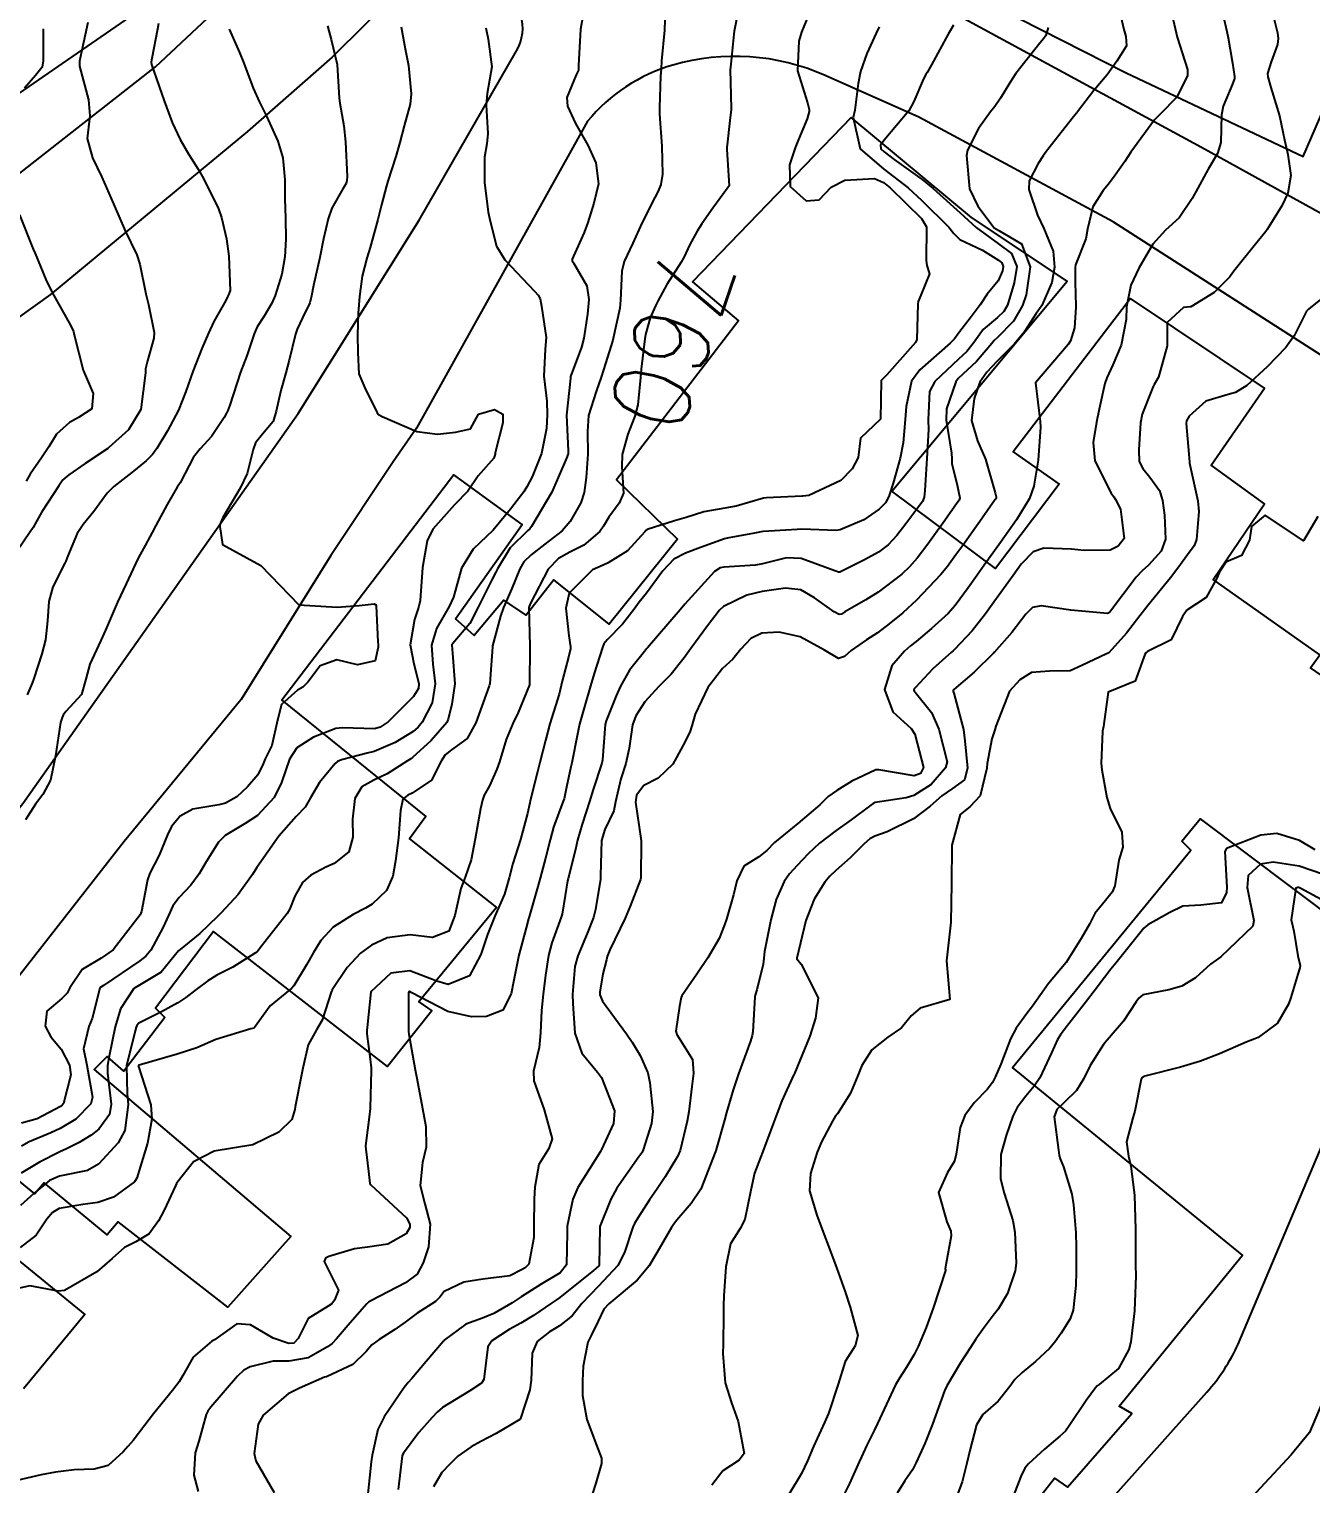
# Model space of a CAD drawing. Header units: metres. Extents: x 318500 to 325275, y 7408834 to 7428799.
# Drawn here: x 322754.7 to 322821.1, y 7421296.6 to 7421372 of the extents above; entities that cross this region are included whole.
import ezdxf
from ezdxf.enums import TextEntityAlignment as Align

# ---------------------------------------------------------------- set-up
doc = ezdxf.new("R2010")
doc.units = ezdxf.units.M
doc.header["$MEASUREMENT"] = 0
for name, color, linetype in [('Cotas', 45, 'Continuous'), ('Curvas de Nivel 1m', 11, 'Continuous'), ('Curvas de Nivel 5m', 15, 'Continuous'), ('Edificações', 30, 'Continuous'), ('Vias Primárias', 230, 'Continuous')]:
    doc.layers.add(name, color=color, linetype=linetype)
doc.styles.add('Style-STANDARD', font='STANDARD.shx')

msp = doc.modelspace()

# ---------------------------------------------------------------- linework, layer by layer
at = {"layer": 'Curvas de Nivel 1m', "flags": 128}
for points, elevation in [([(322783.566, 7421373.52), (322783.289, 7421371.977), (322783.191, 7421370.098), (322783.192, 7421369.978), (322783.185, 7421369.862), (322783.065, 7421369.615), (322782.589, 7421368.444), (322782.617, 7421367.986), (322783.027, 7421367.097), (322783.678, 7421365.97), (322784.09, 7421365.053), (322784.231, 7421363.961), (322783.983, 7421362.957), (322783.663, 7421361.969), (322783.476, 7421361.448), (322782.934, 7421360.227), (322782.854, 7421360.058), (322782.854, 7421359.981), (322782.878, 7421359.929), (322782.929, 7421359.869), (322783.626, 7421358.679), (322783.727, 7421357.968), (322783.646, 7421357.222), (322783.464, 7421355.971), (322783.346, 7421355.5), (322782.853, 7421354.213), (322782.787, 7421354.045), (322782.779, 7421353.981), (322782.773, 7421353.905), (322782.562, 7421351.984), (322782.655, 7421350.13), (322782.647, 7421349.982), (322782.567, 7421349.754), (322781.814, 7421347.994), (322780.752, 7421346.221), (322780.661, 7421346.101), (322780.567, 7421346.012), (322779.651, 7421345.106), (322778.996, 7421344.027), (322778.904, 7421343.842), (322778.715, 7421343.49), (322777.987, 7421342.041), (322777.548, 7421341.186), (322776.671, 7421340.154), (322776.629, 7421340.102), (322776.623, 7421340.06), (322776.664, 7421339.656), (322776.782, 7421338.058), (322776.629, 7421337.004), (322776.442, 7421336.241), (322776.359, 7421336.063), (322775.547, 7421335.129), (322774.593, 7421334.248), (322774.492, 7421334.181), (322774.327, 7421334.084), (322773.273, 7421333.406), (322772.575, 7421333.077), (322771.955, 7421332.734), (322771.59, 7421332.125), (322771.469, 7421331.046), (322771.492, 7421330.126), (322771.291, 7421329.366), (322770.519, 7421328.765), (322770.091, 7421328.57), (322769.313, 7421328.152), (322768.881, 7421327.779), (322768.494, 7421327.07), (322768.231, 7421326.417), (322768.084, 7421326.166), (322766.755, 7421324.478), (322766.532, 7421324.189), (322766.495, 7421324.153), (322766.459, 7421324.122), (322765.268, 7421323.388), (322764.441, 7421322.965), (322763.977, 7421322.684), (322763.383, 7421322.23), (322762.839, 7421321.821), (322762.42, 7421321.545), (322761.588, 7421321.077), (322760.403, 7421320.486), (322760.301, 7421320.372), (322760.271, 7421320.272), (322760.219, 7421320.094), (322759.774, 7421318.279), (322759.804, 7421316.833), (322759.856, 7421316.277), (322759.676, 7421314.934), (322759.336, 7421314.285), (322758.309, 7421313.174), (322757.752, 7421312.859), (322756.302, 7421312.562), (322755.784, 7421312.328), (322754.971, 7421311.659), (322754.28, 7421311.038)], 762), ([(322816.403, 7421373.537), (322816.788, 7421371.849), (322816.855, 7421371.532), (322817.08, 7421370.224), (322817.185, 7421369.528), (322817.182, 7421369.415), (322817.064, 7421369.099), (322816.592, 7421367.99), (322816.502, 7421367.535), (322816.462, 7421366.1), (322816.301, 7421365.537), (322815.819, 7421364.73), (322815.172, 7421363.548), (322815.107, 7421363.43), (322814.985, 7421363.199), (322814.317, 7421362.212), (322813.608, 7421361.57), (322812.953, 7421360.849), (322812.222, 7421359.591), (322811.807, 7421358.717), (322811.58, 7421357.6), (322811.565, 7421356.935), (322811.313, 7421355.603), (322810.87, 7421354.588), (322810.56, 7421353.916), (322810.458, 7421353.614), (322810.158, 7421352.299), (322810.032, 7421351.618), (322809.86, 7421350.574), (322809.945, 7421349.619), (322810.783, 7421347.935), (322810.918, 7421347.744), (322811.014, 7421347.606), (322811.265, 7421347.111), (322811.469, 7421345.599), (322811.148, 7421345.199), (322810.741, 7421344.984), (322809.391, 7421344.973), (322808.741, 7421345.04), (322807.302, 7421345.091), (322806.739, 7421344.9), (322806.13, 7421344.268), (322805.707, 7421343.675), (322804.706, 7421342.3), (322804.454, 7421341.941), (322804.277, 7421341.694), (322803.582, 7421340.805), (322802.672, 7421339.845), (322802.602, 7421339.78), (322802.52, 7421339.712), (322801.543, 7421338.84), (322800.642, 7421337.869), (322800.583, 7421337.799), (322800.565, 7421337.741), (322800.585, 7421337.686), (322800.639, 7421337.631), (322801.485, 7421336.584), (322801.853, 7421335.722), (322802.284, 7421334.026), (322802.21, 7421333.716), (322801.455, 7421332.849), (322800.568, 7421332.272), (322800.16, 7421332.152), (322798.562, 7421331.913), (322798.463, 7421331.87), (322798.331, 7421331.772), (322797.315, 7421331.02), (322796.547, 7421330.467), (322795.673, 7421329.803), (322795.083, 7421329.261), (322794.523, 7421328.655), (322794.127, 7421328.215), (322793.85, 7421327.83), (322793.432, 7421326.9), (322793.155, 7421325.84), (322792.823, 7421324.204), (322792.789, 7421323.845), (322792.763, 7421323.538), (322792.436, 7421322.217), (322792.343, 7421321.929), (322792.329, 7421321.842), (322792.214, 7421320.032), (322792.188, 7421319.843), (322792.101, 7421319.548), (322791.471, 7421317.854), (322791.196, 7421317.029), (322790.859, 7421315.862), (322790.747, 7421315.461), (322790.321, 7421313.945), (322790.304, 7421313.886), (322790.301, 7421313.87), (322790.286, 7421313.837), (322789.525, 7421311.882), (322789.028, 7421311.15), (322788.276, 7421310.285), (322788.11, 7421310.065), (322788.006, 7421309.903), (322787.368, 7421308.794), (322786.85, 7421307.914), (322786.233, 7421307.176), (322784.757, 7421305.942), (322784.497, 7421305.664), (322784.207, 7421305.051), (322783.839, 7421304.312), (322783.664, 7421303.958), (322783.423, 7421302.71), (322783.389, 7421301.962), (322783.394, 7421301.203), (322783.616, 7421299.958), (322784.12, 7421298.627), (322784.384, 7421297.946), (322784.38, 7421297.672), (322784.091, 7421296.666), (322783.907, 7421296.129)], 753), ([(322795.103, 7421372.708), (322794.748, 7421371.825), (322794.606, 7421371.348), (322794.541, 7421369.828), (322795.045, 7421368.155), (322795.14, 7421367.819), (322795.14, 7421367.717), (322795.033, 7421367.338), (322794.583, 7421366.26), (322794.417, 7421365.829), (322794.125, 7421364.956), (322794.163, 7421363.832), (322794.979, 7421363.079), (322795.655, 7421363.135), (322796.279, 7421363.801), (322796.994, 7421364.162), (322798.527, 7421364.243), (322798.994, 7421364.035), (322799.334, 7421363.765), (322800.966, 7421362.165), (322801.218, 7421361.736), (322801.209, 7421360.002), (322801.232, 7421359.736), (322801.367, 7421359.3), (322800.917, 7421358.195), (322800.786, 7421357.868), (322800.767, 7421357.742), (322800.718, 7421355.907), (322800.655, 7421355.743), (322799.163, 7421354.065), (322798.877, 7421353.77), (322798.83, 7421351.77), (322797.798, 7421350.798), (322797.673, 7421349.781), (322797.374, 7421349.204), (322796.788, 7421348.599), (322795.126, 7421347.815), (322794.811, 7421347.788), (322794.779, 7421347.782), (322792.926, 7421347.7), (322792.777, 7421347.677), (322791.361, 7421347.275), (322790.769, 7421347.165), (322789.684, 7421346.968), (322788.762, 7421346.687), (322788.161, 7421346.507), (322786.752, 7421346.054), (322786.682, 7421346), (322786.631, 7421345.931), (322785.728, 7421344.947), (322784.726, 7421344.329), (322784.461, 7421344.217), (322783.907, 7421343.962), (322782.708, 7421342.77), (322782.529, 7421341.983), (322782.679, 7421340.554), (322782.781, 7421339.978), (322782.771, 7421339.876), (322782.662, 7421339.441), (322782.355, 7421338.274), (322782.295, 7421337.985), (322782.178, 7421337.53), (322781.708, 7421335.994), (322781.476, 7421335.128), (322781.19, 7421333.994), (322781.067, 7421333.511), (322780.691, 7421331.999), (322780.666, 7421331.892), (322780.553, 7421331.341), (322780.181, 7421330.005), (322779.78, 7421328.752), (322779.598, 7421328.014), (322779.346, 7421327.169), (322778.857, 7421326.024), (322778.471, 7421325.088), (322778.127, 7421324.035), (322777.545, 7421322.942), (322776.437, 7421322.494), (322775.847, 7421322.658), (322774.447, 7421323.193), (322773.459, 7421323.08), (322772.43, 7421322.11), (322772.244, 7421320.27), (322772.228, 7421320.113), (322772.222, 7421319.936), (322772.385, 7421318.623), (322772.437, 7421318.165), (322772.445, 7421318.109), (322772.445, 7421318.043), (322772.4, 7421316.109), (322772.399, 7421316.059), (322772.343, 7421315.619), (322772.16, 7421314.275), (322772.153, 7421314.113), (322772.168, 7421313.962), (322772.307, 7421312.807), (322772.377, 7421312.185), (322772.425, 7421312.108), (322774.275, 7421310.397), (322774.455, 7421310.078), (322774.45, 7421309.895), (322774.262, 7421309.571), (322773.312, 7421309.036), (322772.251, 7421308.875), (322771.576, 7421308.794), (322770.244, 7421308.403), (322770.073, 7421308.311), (322770.017, 7421308.142), (322770.236, 7421307.697), (322770.75, 7421306.657), (322770.537, 7421306.135), (322770.402, 7421305.952), (322770.215, 7421305.818), (322769.174, 7421305.182), (322768.667, 7421304.155), (322768.431, 7421303.912), (322768.186, 7421303.888), (322767.362, 7421304.172), (322766.2, 7421304.859), (322765.49, 7421304.912), (322764.524, 7421304.215), (322764.32, 7421304.086), (322764.187, 7421304.013), (322763.219, 7421303.185), (322762.685, 7421302.235), (322762.493, 7421301.9), (322762.152, 7421301.464), (322761.159, 7421300.255), (322760.723, 7421299.669), (322760.119, 7421298.869), (322759.827, 7421298.562), (322759.585, 7421298.278), (322758.819, 7421297.57), (322758.096, 7421297.378), (322757.063, 7421297.343), (322756.094, 7421297.233), (322755.337, 7421297.085), (322754.087, 7421296.804)], 759), ([(322819.115, 7421372.959), (322819.399, 7421371.793), (322819.435, 7421371.495), (322819.402, 7421371.189), (322819.082, 7421370.284), (322818.888, 7421369.687), (322818.898, 7421369.503), (322819.062, 7421368.952), (322819.504, 7421367.493), (322819.775, 7421366.237), (322819.941, 7421365.486), (322820.093, 7421364.395), (322819.948, 7421363.486), (322819.637, 7421362.833), (322818.964, 7421361.737), (322818.868, 7421361.595), (322818.801, 7421361.502), (322818.203, 7421360.761), (322817.21, 7421359.526), (322817.093, 7421359.372), (322816.934, 7421359.149), (322816.128, 7421358.332), (322814.911, 7421357.595), (322814.874, 7421357.587), (322814.539, 7421357.556), (322813.687, 7421356.779), (322813.682, 7421355.568), (322813.242, 7421353.953), (322813.023, 7421353.578), (322812.967, 7421353.47), (322812.854, 7421353.205), (322812.395, 7421352.029), (322812.304, 7421351.588), (322812.214, 7421350.184), (322812.247, 7421349.588), (322812.428, 7421349.217), (322812.792, 7421348.769), (322813.285, 7421348.073), (322813.448, 7421347.57), (322813.543, 7421346.794), (322813.607, 7421345.567), (322813.377, 7421344.934), (322812.729, 7421344.212), (322812.392, 7421343.918), (322812.091, 7421343.589), (322810.702, 7421341.768), (322810.602, 7421341.71), (322808.702, 7421341.876), (322807.154, 7421342.103), (322806.704, 7421342.015), (322806.358, 7421341.665), (322805.645, 7421340.716), (322804.724, 7421339.689), (322804.696, 7421339.663), (322804.669, 7421339.636), (322803.681, 7421338.673), (322802.641, 7421337.769), (322802.609, 7421337.742), (322802.594, 7421337.711), (322802.604, 7421337.675), (322802.639, 7421337.585), (322803.131, 7421335.705), (322803.209, 7421335.106), (322803.338, 7421333.703), (322803.196, 7421333.089), (322802.574, 7421332.648), (322802.021, 7421332.266), (322801.408, 7421331.727), (322800.553, 7421331.078), (322799.188, 7421330.402), (322798.544, 7421330.168), (322798.287, 7421330.028), (322797.986, 7421329.776), (322797.256, 7421329.056), (322796.519, 7421328.393), (322796.211, 7421328.098), (322795.955, 7421327.798), (322795.4, 7421326.903), (322794.964, 7421325.813), (322794.496, 7421323.855), (322794.498, 7421323.819), (322794.733, 7421323.539), (322795.607, 7421321.802), (322795.473, 7421320.745), (322795.17, 7421319.808), (322794.381, 7421317.881), (322794.36, 7421317.841), (322794.35, 7421317.82), (322793.73, 7421316.456), (322793.473, 7421315.829), (322793.167, 7421315.003), (322792.738, 7421313.836), (322792.622, 7421313.532), (322792.309, 7421312.711), (322792.11, 7421311.843), (322791.803, 7421310.321), (322791.565, 7421309.851), (322791.059, 7421309.057), (322790.815, 7421307.861), (322790.717, 7421306.355), (322790.709, 7421305.863), (322790.694, 7421305.381), (322790.675, 7421303.863), (322790.664, 7421303.381), (322790.794, 7421301.86), (322791.117, 7421300.823), (322791.465, 7421299.85), (322791.768, 7421298.192), (322791.511, 7421297.849), (322790.663, 7421297.3), (322790.09, 7421296.549)], 752), ([(322757.763, 7421372.32), (322757.401, 7421370.653), (322757.326, 7421370.326), (322757.337, 7421370.055), (322757.799, 7421368.319), (322757.858, 7421367.487), (322757.72, 7421366.319), (322758.001, 7421365.316), (322758.493, 7421364.307), (322758.974, 7421363.211), (322759.365, 7421362.294), (322759.701, 7421361.536), (322760.294, 7421360.28), (322760.452, 7421359.804), (322760.771, 7421358.272), (322760.902, 7421357.709), (322761.199, 7421356.267), (322761.179, 7421355.964), (322760.858, 7421354.791), (322760.749, 7421354.374), (322760.746, 7421354.272), (322760.755, 7421354.177), (322760.503, 7421352.275), (322759.869, 7421351.229), (322758.859, 7421350.299), (322758.824, 7421350.276), (322758.799, 7421350.254), (322757.625, 7421349.474), (322756.779, 7421348.895), (322756.474, 7421348.625), (322756.26, 7421348.328), (322755.387, 7421346.971), (322755.029, 7421346.346), (322754.927, 7421346.167), (322754.743, 7421345.882), (322754.117, 7421344.971)], 768), ([(322787.656, 7421372.479), (322787.639, 7421371.922), (322787.496, 7421370.345), (322787.462, 7421369.924), (322787.442, 7421369.547), (322787.385, 7421367.925), (322787.39, 7421367.57), (322787.505, 7421365.923), (322787.545, 7421364.472), (322787.448, 7421363.923), (322787.317, 7421363.593), (322786.975, 7421362.93), (322786.637, 7421362.261), (322786.476, 7421361.935), (322785.994, 7421360.89), (322785.556, 7421359.944), (322785.434, 7421359.436), (322785.369, 7421357.945), (322785.322, 7421357.528), (322784.983, 7421355.949), (322784.963, 7421355.865), (322784.875, 7421355.584), (322784.487, 7421354.324), (322784.363, 7421353.957), (322784.095, 7421353.214), (322783.712, 7421351.967), (322783.651, 7421351.134), (322783.664, 7421349.967), (322783.579, 7421348.759), (322783.482, 7421347.969), (322783.3, 7421347.444), (322782.757, 7421346.47), (322782.34, 7421345.986), (322781.441, 7421345.298), (322780.731, 7421344.746), (322780.36, 7421344.379), (322780.153, 7421344.016), (322779.727, 7421343.003), (322779.303, 7421342.024), (322779.154, 7421341.565), (322778.738, 7421340.029), (322778.727, 7421339.972), (322778.655, 7421339.03), (322778.587, 7421338.085), (322778.583, 7421338.031), (322778.563, 7421337.955), (322777.876, 7421336.041), (322777.425, 7421335.231), (322776.599, 7421334.641), (322776.272, 7421334.386), (322776.064, 7421334.065), (322775.564, 7421333.082), (322774.565, 7421332.401), (322774.346, 7421332.3), (322774.087, 7421332.087), (322773.962, 7421331.497), (322773.853, 7421330.09), (322773.712, 7421328.902), (322773.574, 7421328.094), (322773.238, 7421327.36), (322772.488, 7421326.646), (322772.154, 7421326.446), (322771.516, 7421326.124), (322770.473, 7421325.454), (322769.843, 7421324.77), (322769.462, 7421324.15), (322769.091, 7421323.513), (322768.434, 7421322.422), (322768.316, 7421322.277), (322768.164, 7421322.164), (322767.213, 7421321.383), (322766.401, 7421320.256), (322766.366, 7421320.225), (322766.201, 7421320.193), (322764.394, 7421319.638), (322763.408, 7421319.211), (322762.386, 7421318.874), (322760.416, 7421318.305), (322760.38, 7421318.285), (322760.376, 7421318.27), (322760.38, 7421318.238), (322761.028, 7421316.26), (322761.079, 7421315.519), (322760.855, 7421314.262), (322760.302, 7421312.462), (322760.179, 7421312.272), (322759.097, 7421311.479), (322758.283, 7421311.192), (322757.496, 7421311.094), (322756.278, 7421310.878), (322755.926, 7421310.675), (322755.641, 7421310.329), (322755.084, 7421309.511), (322754.248, 7421308.857)], 761), ([(322778.379, 7421372.041), (322778.507, 7421371.462), (322778.705, 7421370.035), (322778.451, 7421368.637), (322778.407, 7421368.039), (322778.486, 7421366.57), (322778.433, 7421366.039), (322778.31, 7421365.347), (322778.31, 7421364.04), (322778.506, 7421362.498), (322778.603, 7421362.035), (322778.941, 7421360.736), (322779.368, 7421360.026), (322780.914, 7421358.404), (322781.098, 7421358.193), (322781.196, 7421358.006), (322781.275, 7421357.633), (322781.512, 7421356.001), (322781.465, 7421355.408), (322781.392, 7421354.002), (322781.54, 7421352.702), (322781.569, 7421351.999), (322781.528, 7421351.291), (322781.274, 7421350.003), (322780.782, 7421348.781), (322780.517, 7421348.269), (322780.358, 7421348.014), (322779.671, 7421347.111), (322778.768, 7421346.03), (322777.735, 7421345.045), (322777.128, 7421344.054), (322776.705, 7421342.554), (322776.493, 7421342.063), (322775.825, 7421340.926), (322775.575, 7421340.071), (322775.642, 7421339.083), (322775.761, 7421338.069), (322775.612, 7421337.089), (322775.091, 7421336.075), (322774.88, 7421335.814), (322774.613, 7421335.587), (322773.68, 7421335.018), (322772.597, 7421334.562), (322772.242, 7421334.468), (322770.899, 7421334.135), (322770.693, 7421334.034), (322770.587, 7421333.945), (322769.772, 7421332.948), (322769.295, 7421332.153), (322769.029, 7421331.682), (322768.55, 7421331.185), (322767.655, 7421330.173), (322766.514, 7421328.546), (322766.287, 7421328.193), (322765.549, 7421327.149), (322764.691, 7421326.217), (322764.478, 7421326.011), (322763.566, 7421325.132), (322762.46, 7421324.24), (322761.563, 7421323.133), (322760.433, 7421322.459), (322760.154, 7421322.274), (322759.462, 7421321.236), (322759.184, 7421320.288), (322758.864, 7421318.772), (322758.777, 7421318.294), (322758.78, 7421317.888), (322758.968, 7421316.291), (322758.879, 7421315.755), (322758.33, 7421314.999), (322757.942, 7421314.688), (322757.313, 7421314.31), (322756.656, 7421313.977), (322756.315, 7421313.823), (322755.264, 7421313.29), (322754.304, 7421312.714)], 763), ([(322773.995, 7421372.101), (322774.214, 7421370.963), (322774.382, 7421370.097), (322774.52, 7421368.623), (322774.466, 7421368.096), (322774.152, 7421366.97), (322773.921, 7421366.101), (322773.728, 7421365.378), (322773.316, 7421364.107), (322773.236, 7421363.857), (322772.972, 7421362.879), (322772.821, 7421362.253), (322772.787, 7421362.113), (322772.394, 7421360.662), (322772.223, 7421360.121), (322771.971, 7421359.175), (322771.835, 7421358.126), (322771.762, 7421357.262), (322771.728, 7421356.127), (322771.758, 7421355.235), (322771.805, 7421354.126), (322772.123, 7421353.401), (322772.761, 7421352.111), (322772.829, 7421352.024), (322773.016, 7421351.92), (322774.816, 7421351.138), (322775.882, 7421351.006), (322776.816, 7421351.107), (322777.596, 7421351.271), (322778.001, 7421352.042), (322778.832, 7421352.271), (322779.265, 7421352.026), (322779.259, 7421351.59), (322778.877, 7421350.029), (322778.861, 7421349.967), (322778.796, 7421349.752), (322777.988, 7421348.836), (322777.459, 7421348.05), (322776.763, 7421347.33), (322775.638, 7421346.077), (322775.345, 7421345.477), (322775.097, 7421344.084), (322774.99, 7421342.381), (322774.922, 7421342.087), (322774.859, 7421341.916), (322774.683, 7421341.399), (322774.468, 7421340.083), (322774.655, 7421339.106), (322774.919, 7421338.077), (322774.892, 7421337.823), (322774.633, 7421337.41), (322773.321, 7421336.099), (322772.909, 7421335.812), (322772.614, 7421335.733), (322770.965, 7421335.784), (322770.614, 7421335.743), (322769.45, 7421335.303), (322768.596, 7421334.743), (322768.217, 7421334.166), (322767.797, 7421332.946), (322767.426, 7421332.177), (322766.546, 7421331.238), (322765.912, 7421330.827), (322764.879, 7421330.215), (322764.527, 7421329.871), (322763.896, 7421328.846), (322763.53, 7421328.23), (322763.093, 7421327.642), (322762.491, 7421327.004), (322762.168, 7421326.561), (322762.026, 7421326.247), (322761.645, 7421325.426), (322761.019, 7421324.262), (322760.769, 7421323.952), (322760.452, 7421323.718), (322758.58, 7421322.446), (322758.43, 7421322.345), (322758.402, 7421322.328), (322758.388, 7421322.3), (322757.99, 7421320.721), (322757.806, 7421320.306), (322757.54, 7421319.157), (322757.704, 7421318.307), (322758.013, 7421316.646), (322757.923, 7421316.304), (322757.136, 7421315.514), (322756.331, 7421315.035), (322755.843, 7421314.811), (322754.729, 7421314.344), (322754.318, 7421314.116)], 764), ([(322755.445, 7421371.988), (322755.454, 7421370.346), (322755.394, 7421370.018), (322755.058, 7421369.58), (322754.479, 7421368.928)], 769), ([(322765.088, 7421371.982), (322765.625, 7421370.761), (322765.846, 7421370.208), (322766.333, 7421368.919), (322766.657, 7421368.196), (322767.029, 7421367.467), (322767.611, 7421366.184), (322767.867, 7421365.316), (322767.972, 7421364.18), (322767.968, 7421363.188), (322768.003, 7421362.18), (322768.024, 7421361.099), (322767.979, 7421360.18), (322767.81, 7421359.292), (322767.466, 7421358.184), (322767.299, 7421357.791), (322766.894, 7421357.118), (322766.53, 7421356.551), (322766.378, 7421356.198), (322766.003, 7421355.063), (322765.673, 7421354.208), (322765.114, 7421352.497), (322765.014, 7421352.217), (322764.953, 7421352.093), (322764.825, 7421351.859), (322764.165, 7421350.871), (322763.591, 7421350.232), (322763.231, 7421349.798), (322762.781, 7421348.943), (322762.539, 7421348.478), (322762.392, 7421348.246), (322761.868, 7421347.36), (322761.287, 7421346.262), (322761.098, 7421345.911), (322760.735, 7421345.237), (322760.393, 7421344.607), (322760.229, 7421344.277), (322759.741, 7421343.248), (322759.294, 7421342.291), (322758.676, 7421340.853), (322758.431, 7421340.302), (322757.867, 7421339.092), (322757.652, 7421338.31), (322757.433, 7421337.507), (322756.615, 7421336.627), (322756.485, 7421336.448), (322756.429, 7421336.323), (322756.345, 7421336.061), (322756.092, 7421334.327), (322755.836, 7421333.066), (322755.435, 7421332.337), (322755.056, 7421331.838), (322754.54, 7421331.015)], 766), ([(322761.431, 7421372.267), (322761.374, 7421371.981), (322761.072, 7421370.456), (322761.05, 7421370.27), (322761.068, 7421370.142), (322761.711, 7421368.263), (322762.141, 7421367.141), (322762.548, 7421366.255), (322763.002, 7421365.488), (322763.478, 7421364.726), (322763.754, 7421364.239), (322764.525, 7421362.668), (322764.689, 7421362.224), (322764.943, 7421361.117), (322765.073, 7421360.218), (322765.13, 7421358.434), (322765.058, 7421358.218), (322765.008, 7421358.119), (322764.906, 7421357.93), (322764.288, 7421356.83), (322764.011, 7421356.233), (322763.672, 7421355.434), (322763.205, 7421354.245), (322762.84, 7421353.206), (322762.456, 7421352.246), (322761.892, 7421351.175), (322761.33, 7421350.262), (322761.113, 7421349.948), (322760.79, 7421349.608), (322760.048, 7421349.014), (322759.107, 7421348.295), (322758.766, 7421347.941), (322758.077, 7421346.987), (322757.517, 7421346.312), (322757.213, 7421345.845), (322756.726, 7421344.699), (322756.618, 7421344.425), (322756.572, 7421344.322), (322755.95, 7421343.083), (322755.736, 7421342.334), (322755.671, 7421341.326), (322755.564, 7421340.337), (322755.38, 7421339.618), (322754.965, 7421338.345), (322754.876, 7421338.107), (322754.627, 7421337.494)], 767), ([(322798.763, 7421372.105), (322798.606, 7421371.775), (322798.136, 7421370.723), (322797.798, 7421369.783), (322797.686, 7421369.158), (322797.497, 7421367.785), (322797.414, 7421367.408), (322797.782, 7421365.782), (322799.004, 7421364.726), (322800.262, 7421363.751), (322800.98, 7421363.106), (322802.374, 7421361.719), (322802.627, 7421361.385), (322802.954, 7421361.086), (322804.114, 7421360.532), (322804.943, 7421360.01), (322805.122, 7421359.867), (322805.192, 7421359.686), (322805.157, 7421359.466), (322804.929, 7421358.947), (322804.362, 7421358.252), (322804.007, 7421357.699), (322803.532, 7421357.073), (322802.888, 7421356.242), (322802.666, 7421355.93), (322802.449, 7421355.716), (322800.866, 7421354.322), (322800.44, 7421353.746), (322800.163, 7421352.428), (322800.118, 7421351.751), (322800.015, 7421350.549), (322799.861, 7421349.754), (322799.487, 7421348.459), (322799.267, 7421347.763), (322799.094, 7421347.447), (322798.77, 7421347.105), (322797.975, 7421346.564), (322796.754, 7421346.045), (322796.531, 7421346.015), (322794.754, 7421346.069), (322794.511, 7421346.066), (322792.752, 7421345.959), (322792.656, 7421345.946), (322792.212, 7421345.855), (322790.983, 7421345.631), (322790.746, 7421345.57), (322789.503, 7421345.124), (322788.734, 7421344.831), (322788.119, 7421344.519), (322787.563, 7421343.917), (322786.708, 7421342.763), (322786.334, 7421342.303), (322786.077, 7421341.936), (322785.475, 7421341.155), (322784.676, 7421340.336), (322784.497, 7421340.129), (322784.424, 7421339.954), (322784.005, 7421338.605), (322783.815, 7421337.962), (322783.475, 7421336.814), (322783.239, 7421335.971), (322783.132, 7421335.453), (322782.839, 7421333.976), (322782.793, 7421333.771), (322782.571, 7421332.714), (322782.438, 7421332.105), (322782.397, 7421331.982), (322781.899, 7421330.634), (322781.724, 7421329.988), (322781.481, 7421329.035), (322781.197, 7421327.993), (322781.053, 7421327.443), (322780.627, 7421325.999), (322780.593, 7421325.885), (322780.474, 7421325.43), (322780.097, 7421324.005), (322779.813, 7421322.636), (322779.702, 7421322.011), (322779.269, 7421321.165), (322778.412, 7421320.837), (322777.645, 7421320.808), (322776.415, 7421321.087), (322774.517, 7421322.079), (322774.431, 7421322.123), (322774.393, 7421322.118), (322774.371, 7421322.081), (322774.38, 7421320.101), (322774.379, 7421320.08), (322774.381, 7421320.062), (322774.398, 7421319.923), (322774.729, 7421318.077), (322774.809, 7421317.641), (322775.103, 7421316.072), (322775.275, 7421315.132), (322775.286, 7421314.07), (322775.108, 7421313.277), (322774.986, 7421312.073), (322775.227, 7421311.13), (322775.507, 7421310.068), (322775.419, 7421308.902), (322775.139, 7421308.071), (322774.82, 7421307.489), (322774.23, 7421307.042), (322772.432, 7421306.107), (322772.299, 7421306.029), (322772.218, 7421305.952), (322771.36, 7421304.965), (322770.651, 7421304.133), (322770.425, 7421303.898), (322770.184, 7421303.717), (322769.182, 7421303.143), (322768.172, 7421302.973), (322767.372, 7421302.972), (322766.167, 7421302.682), (322765.852, 7421302.508), (322765.512, 7421302.2), (322764.144, 7421300.588), (322763.979, 7421300.384), (322763.902, 7421300.222), (322763.513, 7421298.832), (322763.33, 7421298.228), (322763.25, 7421297.071), (322763.476, 7421296.226)], 758), ([(322802.626, 7421372.188), (322802.348, 7421371.721), (322801.474, 7421370.134), (322801.25, 7421369.737), (322801.181, 7421369.625), (322801.065, 7421369.412), (322800.567, 7421368.227), (322800.299, 7421367.751), (322799.025, 7421366.225), (322798.83, 7421365.964), (322798.859, 7421365.772), (322799.018, 7421365.617), (322799.546, 7421365.228), (322800.997, 7421364.187), (322801.556, 7421363.732), (322802.971, 7421362.47), (322803.794, 7421361.702), (322804.952, 7421360.855), (322805.628, 7421360.361), (322805.895, 7421359.676), (322805.768, 7421358.836), (322805.408, 7421357.683), (322805.233, 7421357.357), (322804.9, 7421357.044), (322804.161, 7421356.427), (322803.629, 7421355.703), (322803.303, 7421355.279), (322802.872, 7421354.877), (322801.646, 7421353.728), (322801.383, 7421353.201), (322801.313, 7421351.733), (322801.317, 7421351.238), (322801.236, 7421349.733), (322801.13, 7421348.082), (322801.1, 7421347.735), (322801.006, 7421347.507), (322800.772, 7421347.184), (322800.156, 7421346.352), (322799.676, 7421345.756), (322799.235, 7421345.27), (322798.737, 7421344.882), (322798.015, 7421344.492), (322796.721, 7421343.85), (322796.664, 7421343.848), (322794.731, 7421344.552), (322793.966, 7421344.597), (322792.726, 7421344.277), (322792.364, 7421344.215), (322790.724, 7421344.115), (322790.527, 7421344.068), (322790.232, 7421343.877), (322788.703, 7421342.191), (322788.461, 7421341.904), (322787.287, 7421340.529), (322786.761, 7421339.929), (322786.719, 7421339.879), (322786.668, 7421339.826), (322785.824, 7421338.767), (322785.358, 7421337.943), (322785.135, 7421337.445), (322784.622, 7421336.15), (322784.577, 7421335.951), (322784.425, 7421334.12), (322784.394, 7421333.953), (322783.944, 7421332.585), (322783.758, 7421331.962), (322783.382, 7421330.801), (322783.138, 7421329.971), (322783.028, 7421329.477), (322782.654, 7421327.978), (322782.623, 7421327.863), (322782.497, 7421327.097), (322782.334, 7421326.13), (322782.291, 7421325.982), (322781.803, 7421324.65), (322781.632, 7421323.988), (322781.47, 7421322.965), (322781.351, 7421321.991), (322781.267, 7421321.142), (322781.217, 7421319.992), (322781.152, 7421319.233), (322780.852, 7421317.995), (322780.866, 7421317.502), (322781.409, 7421315.989), (322781.82, 7421314.492), (322781.649, 7421313.987), (322781.132, 7421313.172), (322780.918, 7421311.994), (322780.896, 7421311.389), (322780.871, 7421309.994), (322780.874, 7421309.38), (322780.608, 7421307.996), (322780.42, 7421307.816), (322780.237, 7421307.711), (322779.621, 7421307.396), (322778.232, 7421307.222), (322777.253, 7421307.067), (322776.225, 7421306.583), (322775.999, 7421306.285), (322775.776, 7421306.064), (322774.82, 7421305.465), (322774.204, 7421304.999), (322773.672, 7421304.614), (322772.864, 7421304.1), (322772.473, 7421303.818), (322772.181, 7421303.48), (322771.486, 7421302.805), (322770.161, 7421302.183), (322770.128, 7421302.173), (322770.023, 7421302.141), (322768.733, 7421301.575), (322768.151, 7421301.283), (322766.848, 7421300.179), (322766.597, 7421299.719), (322766.386, 7421298.186), (322766.471, 7421297.818), (322767.416, 7421296.17)], 757), ([(322807.515, 7421372.065), (322807.396, 7421371.656), (322807.285, 7421371.47), (322807.094, 7421371.256), (322805.854, 7421369.678), (322805.542, 7421369.204), (322805.051, 7421368.399), (322804.76, 7421367.977), (322804.539, 7421367.695), (322803.907, 7421366.825), (322803.335, 7421365.707), (322803.289, 7421365.434), (322803.449, 7421363.705), (322803.875, 7421362.802), (322804.733, 7421361.692), (322804.959, 7421361.543), (322806.136, 7421360.857), (322806.597, 7421359.665), (322806.378, 7421358.208), (322806.194, 7421357.671), (322805.728, 7421356.847), (322804.884, 7421355.983), (322804.731, 7421355.842), (322804.607, 7421355.693), (322803.806, 7421354.765), (322802.862, 7421353.874), (322802.732, 7421353.712), (322802.251, 7421352.306), (322802.23, 7421351.719), (322802.511, 7421350.007), (322802.527, 7421349.714), (322802.538, 7421349.455), (322802.787, 7421348.437), (322802.946, 7421347.708), (322802.909, 7421347.578), (322802.775, 7421347.39), (322802.075, 7421346.406), (322801.592, 7421345.727), (322801.236, 7421345.239), (322800.732, 7421344.568), (322800.345, 7421344.127), (322799.936, 7421343.752), (322798.71, 7421342.816), (322798.07, 7421342.412), (322796.987, 7421341.787), (322796.807, 7421341.681), (322796.698, 7421341.662), (322796.442, 7421341.794), (322795.418, 7421342.521), (322794.711, 7421342.934), (322793.906, 7421343.026), (322792.71, 7421342.847), (322791.913, 7421342.653), (322790.702, 7421342.064), (322790.498, 7421341.873), (322789.88, 7421341.075), (322789.011, 7421339.895), (322788.663, 7421339.416), (322787.986, 7421338.574), (322787.352, 7421337.919), (322786.632, 7421337.137), (322786.154, 7421336.405), (322785.989, 7421335.936), (322785.806, 7421334.734), (322785.646, 7421333.939), (322785.381, 7421333.139), (322785.104, 7421331.945), (322785.014, 7421331.486), (322784.546, 7421330.515), (322784.386, 7421329.952), (322784.332, 7421328.134), (322784.322, 7421327.953), (322784.07, 7421326.373), (322783.968, 7421325.958), (322783.635, 7421325.126), (322783.144, 7421323.97), (322782.998, 7421323.425), (322782.883, 7421321.973), (322782.885, 7421321.511), (322782.99, 7421319.971), (322783.366, 7421318.941), (322784.18, 7421317.953), (322784.376, 7421317.668), (322785.047, 7421315.94), (322784.999, 7421315.282), (322784.378, 7421313.949), (322784.319, 7421313.846), (322783.151, 7421311.967), (322782.897, 7421311.365), (322782.605, 7421309.975), (322782.601, 7421309.639), (322782.561, 7421307.975), (322782.236, 7421307.56), (322781.254, 7421306.965), (322780.223, 7421306.305), (322779.755, 7421306.007), (322778.792, 7421305.441), (322778.208, 7421305.202), (322777.354, 7421304.891), (322776.221, 7421304.06), (322776.207, 7421304.042), (322776.189, 7421304.019), (322775.288, 7421302.954), (322774.544, 7421302.076), (322774.361, 7421301.875), (322774.155, 7421301.614), (322773.109, 7421300.095), (322772.797, 7421299.433), (322772.494, 7421298.104), (322772.44, 7421297.77), (322772.266, 7421296.107)], 756), ([(322813.998, 7421372.456), (322814.216, 7421371.563), (322814.745, 7421369.885), (322814.751, 7421369.555), (322814.175, 7421368.441), (322813.322, 7421367.576), (322813.037, 7421367.286), (322811.808, 7421365.598), (322811.489, 7421365.127), (322811.002, 7421364.418), (322810.653, 7421363.955), (322810.369, 7421363.616), (322809.831, 7421362.768), (322809.556, 7421361.624), (322809.467, 7421361.113), (322808.941, 7421359.763), (322808.928, 7421359.63), (322808.929, 7421358.88), (322808.965, 7421357.629), (322808.961, 7421357.577), (322808.893, 7421356.509), (322808.684, 7421355.832), (322808.56, 7421355.635), (322806.86, 7421353.66), (322807.111, 7421351.656), (322807.118, 7421351.364), (322807, 7421349.657), (322806.786, 7421348.31), (322806.548, 7421347.663), (322805.883, 7421346.554), (322805.264, 7421345.682), (322805.051, 7421345.38), (322804.739, 7421344.95), (322804.209, 7421344.214), (322803.843, 7421343.699), (322803.376, 7421343.041), (322802.704, 7421342.117), (322802.344, 7421341.715), (322801.482, 7421340.934), (322800.678, 7421340.263), (322800.393, 7421340.026), (322800.072, 7421339.749), (322799.428, 7421338.989), (322799.049, 7421337.764), (322799.478, 7421336.606), (322800.423, 7421335.743), (322800.616, 7421335.465), (322801.056, 7421333.733), (322800.907, 7421333.413), (322800.583, 7421333.291), (322798.747, 7421333.609), (322798.588, 7421333.607), (322797.344, 7421333.016), (322796.571, 7421332.54), (322796.132, 7421332.231), (322795.69, 7421331.803), (322794.55, 7421330.825), (322793.338, 7421329.838), (322792.943, 7421329.435), (322792.529, 7421329.106), (322791.76, 7421328.619), (322791.398, 7421327.861), (322791.22, 7421327.142), (322790.853, 7421325.866), (322790.76, 7421325.584), (322790.47, 7421324.88), (322789.886, 7421323.879), (322789.311, 7421323.023), (322788.546, 7421321.898), (322788.512, 7421321.815), (322788.422, 7421321.37), (322788.234, 7421320.071), (322788.283, 7421319.901), (322788.398, 7421319.717), (322789.096, 7421318.599), (322789.153, 7421317.888), (322789.06, 7421317.199), (322788.901, 7421315.892), (322788.825, 7421315.41), (322788.456, 7421313.898), (322788.317, 7421313.571), (322787.683, 7421312.53), (322787.263, 7421311.91), (322786.869, 7421311.336), (322786.278, 7421310.421), (322786.092, 7421310.103), (322786.008, 7421309.924), (322785.567, 7421308.613), (322785.226, 7421307.935), (322784.229, 7421306.868), (322783.354, 7421305.963), (322782.853, 7421305.327), (322782.202, 7421304.802), (322781.686, 7421304.497), (322781.054, 7421303.991), (322780.79, 7421303.385), (322780.737, 7421301.994), (322780.661, 7421301.489), (322780.176, 7421300), (322780.161, 7421299.978), (322780.139, 7421299.959), (322778.914, 7421299.232), (322778.122, 7421298.809), (322777.618, 7421298.537), (322776.94, 7421298.048), (322776.519, 7421297.639), (322776.097, 7421297.212), (322775.677, 7421296.474)], 754), ([(322754.218, 7421362.361), (322754.933, 7421360.577), (322755.03, 7421360.349), (322755.583, 7421359.01), (322755.916, 7421358.335), (322756.884, 7421356.618), (322757.015, 7421356.319), (322757.055, 7421356.141), (322757.522, 7421354.313), (322758.037, 7421353.109), (322757.97, 7421352.309), (322757.284, 7421351.854), (322756.819, 7421351.597), (322756.146, 7421350.994), (322755.736, 7421350.336), (322755.357, 7421349.776), (322754.779, 7421348.921), (322754.56, 7421348.567)], 769), ([(322822.059, 7421358.323), (322821.011, 7421357.469), (322820.953, 7421357.426), (322820.908, 7421357.363), (322820.272, 7421356.097), (322819.83, 7421355.486), (322818.87, 7421354.492), (322817.82, 7421353.516), (322817.225, 7421353.154), (322816.853, 7421353.059), (322815.69, 7421352.699), (322814.836, 7421351.924), (322814.698, 7421351.686), (322814.668, 7421351.552), (322814.806, 7421349.958), (322814.842, 7421349.55), (322814.854, 7421349.495), (322815.285, 7421347.545), (322815.328, 7421346.988), (322815.21, 7421345.545), (322815.084, 7421345.207), (322814.738, 7421344.741), (322814.235, 7421344.05), (322813.868, 7421343.563), (322812.706, 7421342.147), (322812.278, 7421341.586), (322811.59, 7421340.693), (322810.671, 7421339.671), (322810.635, 7421339.646), (322810.541, 7421339.611), (322809.266, 7421339.019), (322808.657, 7421338.742), (322807.588, 7421338.714), (322806.655, 7421338.649), (322806.047, 7421338.271), (322805.521, 7421337.677), (322804.807, 7421335.873), (322804.768, 7421335.688), (322804.731, 7421335.576), (322804.613, 7421335.219), (322804.354, 7421333.932), (322804.345, 7421333.692), (322803.996, 7421332.268), (322803.466, 7421331.701), (322802.958, 7421331.304), (322802.54, 7421329.71), (322802.51, 7421327.71), (322802.48, 7421325.71), (322802.258, 7421323.713), (322802.43, 7421321.71), (322800.885, 7421321.271), (322800.417, 7421320.86), (322799.916, 7421320.239), (322799.218, 7421319.758), (322798.393, 7421319.104), (322797.873, 7421318.287), (322797.661, 7421317.777), (322797.277, 7421316.866), (322796.603, 7421315.786), (322796.493, 7421315.643), (322796.344, 7421315.418), (322795.783, 7421314.343), (322795.554, 7421313.801), (322795.202, 7421312.7), (322795.16, 7421311.807), (322795.533, 7421310.549), (322795.819, 7421309.797), (322796.253, 7421308.654), (322796.577, 7421307.785), (322797.011, 7421306.561), (322797.265, 7421305.774), (322797.655, 7421304.312), (322797.516, 7421303.77), (322797, 7421302.956), (322796.639, 7421301.783), (322796.145, 7421300.259), (322795.926, 7421299.793), (322795.36, 7421298.563), (322795.049, 7421297.806), (322794.746, 7421297.164), (322794.084, 7421296.072)], 751), ([(322821.366, 7421329.462), (322820.545, 7421329.941), (322819.378, 7421330.317), (322818.547, 7421330.226), (322816.767, 7421329.527), (322816.684, 7421329.382), (322816.777, 7421327.526), (322816.771, 7421327.261), (322816.498, 7421326.728), (322815.436, 7421326.6), (322814.495, 7421326.542), (322813.836, 7421326.213), (322812.692, 7421325.577), (322812.478, 7421325.403), (322811.026, 7421323.602), (322810.778, 7421323.282), (322810.449, 7421322.849), (322809.909, 7421322.144), (322809.506, 7421321.619), (322809.034, 7421321.011), (322808.409, 7421320.205), (322808.154, 7421319.883), (322808.004, 7421319.636), (322807.702, 7421318.949), (322807.083, 7421317.649), (322806.798, 7421317.229), (322806.366, 7421316.705), (322805.913, 7421316.11), (322805.697, 7421315.67), (322805.348, 7421314.662), (322805.075, 7421313.679), (322805.054, 7421312.425), (322805.252, 7421311.676), (322805.691, 7421310.257), (322805.793, 7421309.665), (322805.862, 7421308.047), (322805.817, 7421307.664), (322805.417, 7421306.479), (322804.935, 7421305.673), (322804.623, 7421305.266), (322804.206, 7421304.726), (322803.771, 7421304.111), (322803.493, 7421303.69), (322802.977, 7421302.899), (322802.275, 7421301.708), (322802.157, 7421301.448), (322801.531, 7421299.719), (322801.135, 7421298.715), (322800.688, 7421297.731), (322800.486, 7421297.353), (322800.096, 7421296.777), (322799.694, 7421296.136)], 749), ([(322821.791, 7421328.187), (322820.527, 7421328.616), (322819.189, 7421328.831), (322818.528, 7421328.72), (322817.889, 7421328.14), (322817.834, 7421327.51), (322818.179, 7421325.81), (322818.12, 7421325.505), (322816.464, 7421323.915), (322816.237, 7421323.758), (322815.93, 7421323.535), (322815.16, 7421322.833), (322814.443, 7421322.399), (322813.783, 7421322.216), (322812.436, 7421321.954), (322812.227, 7421321.789), (322812.091, 7421321.585), (322811.425, 7421320.585), (322810.58, 7421319.607), (322810.398, 7421319.389), (322809.705, 7421318.299), (322809.372, 7421317.62), (322809, 7421316.995), (322808.362, 7421316.398), (322807.977, 7421316.014), (322807.839, 7421315.638), (322808.058, 7421313.9), (322808.095, 7421313.633), (322808.144, 7421313.459), (322808.314, 7421313.052), (322808.75, 7421311.625), (322808.842, 7421311.074), (322808.953, 7421309.623), (322808.979, 7421308.903), (322808.979, 7421307.623), (322808.96, 7421306.895), (322808.818, 7421305.624), (322808.662, 7421305.175), (322808.202, 7421304.433), (322807.874, 7421303.956), (322807.6, 7421303.639), (322806.863, 7421302.966), (322806.171, 7421302.394), (322805.794, 7421302.035), (322805.529, 7421301.666), (322804.927, 7421300.898), (322804.145, 7421300.211), (322803.814, 7421299.685), (322803.46, 7421298.35), (322803.313, 7421297.692), (322803.059, 7421296.732), (322802.689, 7421295.701)], 748), ([(322822.495, 7421326.447), (322820.614, 7421327.469), (322820.511, 7421327.515), (322820.463, 7421327.519), (322820.354, 7421327.472), (322820.122, 7421325.838), (322820.202, 7421325.474), (322820.254, 7421325.25), (322820.465, 7421323.983), (322820.587, 7421323.469), (322820.571, 7421323.356), (322820.453, 7421323.032), (322820.095, 7421321.815), (322819.975, 7421321.477), (322819.413, 7421320.487), (322818.404, 7421319.739), (322818.232, 7421319.674), (322817.791, 7421319.509), (322816.394, 7421318.898), (322815.417, 7421318.512), (322814.387, 7421318.205), (322812.539, 7421317.735), (322812.381, 7421317.648), (322812.337, 7421317.581), (322812.014, 7421315.927), (322811.907, 7421315.587), (322811.587, 7421314.335), (322811.686, 7421313.59), (322811.804, 7421313.077), (322811.995, 7421311.585), (322812.052, 7421309.804), (322812.053, 7421309.583), (322812.057, 7421307.768), (322812.058, 7421307.583), (322812.059, 7421307.403), (322812.005, 7421305.583), (322811.809, 7421303.973), (322811.708, 7421303.585), (322811.16, 7421302.606), (322810.162, 7421301.764), (322810.07, 7421301.693), (322809.981, 7421301.603), (322809.491, 7421300.947), (322808.62, 7421299.623), (322808.418, 7421299.343), (322808.132, 7421299.086), (322807.341, 7421298.423), (322806.5, 7421297.654), (322806.321, 7421297.443), (322806.1, 7421296.999), (322805.731, 7421296.018)], 747)]:
    msp.add_lwpolyline(points, dxfattribs=dict(at, elevation=elevation))
at = {"layer": 'Curvas de Nivel 5m', "flags": 128}
for points, elevation in [([(322791.558, 7421373.421), (322791.258, 7421371.868), (322791.237, 7421371.72), (322791.073, 7421370.166), (322791.053, 7421369.87), (322791.061, 7421369.237), (322791.098, 7421367.869), (322791.097, 7421367.811), (322791.031, 7421367.243), (322790.895, 7421365.988), (322790.88, 7421365.872), (322790.874, 7421365.737), (322790.99, 7421363.87), (322790.153, 7421362.701), (322789.579, 7421361.891), (322789.333, 7421361.516), (322788.943, 7421360.791), (322788.656, 7421360.183), (322788.502, 7421359.906), (322787.761, 7421358.759), (322787.31, 7421357.924), (322787.18, 7421357.652), (322786.896, 7421357.028), (322786.653, 7421356.163), (322786.616, 7421355.933), (322786.438, 7421354.361), (322786.394, 7421353.935), (322786.254, 7421352.517), (322786.103, 7421351.937), (322785.751, 7421351.006), (322785.444, 7421349.944), (322785.435, 7421349.303), (322785.523, 7421347.943), (322785.297, 7421347.419), (322784.761, 7421346.69), (322784.479, 7421346.229), (322784.289, 7421345.957), (322783.462, 7421345.247), (322782.734, 7421344.889), (322782.153, 7421344.564), (322781.616, 7421343.997), (322780.702, 7421342.237), (322780.634, 7421342.077), (322780.621, 7421342.011), (322780.67, 7421340.01), (322780.64, 7421338.01), (322780.057, 7421336.584), (322779.79, 7421336.018), (322779.447, 7421335.177), (322779.089, 7421334.023), (322778.963, 7421333.645), (322778.571, 7421332.776), (322778.3, 7421332.298), (322778.205, 7421332.035), (322778.116, 7421331.597), (322777.833, 7421330.041), (322777.625, 7421328.942), (322777.31, 7421328.048), (322777.095, 7421327.458), (322776.775, 7421326.056), (322776.472, 7421325.248), (322775.615, 7421324.922), (322774.47, 7421325.068), (322773.28, 7421324.91), (322772.464, 7421324.531), (322771.888, 7421324.119), (322771.208, 7421323.369), (322770.431, 7421322.215), (322770.404, 7421322.166), (322770.392, 7421322.14), (322769.91, 7421320.643), (322769.604, 7421320.148), (322769.18, 7421319.364), (322768.903, 7421318.155), (322768.813, 7421317.716), (322768.511, 7421316.158), (322768.489, 7421316.018), (322768.34, 7421315.493), (322767.664, 7421314.836), (322766.32, 7421314.19), (322764.316, 7421313.856), (322763.245, 7421313.296), (322762.396, 7421312.239), (322762.351, 7421312.187), (322762.297, 7421312.065), (322761.726, 7421310.8), (322761.426, 7421310.253), (322760.944, 7421309.575), (322760.253, 7421309.164), (322759.668, 7421308.86), (322759.015, 7421308.288), (322758.233, 7421307.606), (322756.547, 7421306.641), (322756.223, 7421306.607), (322754.758, 7421306.875), (322754.224, 7421306.758)], 760), ([(322811.118, 7421373.38), (322811.451, 7421371.952), (322811.54, 7421371.603), (322811.575, 7421371.121), (322811.081, 7421370.322), (322810.785, 7421369.902), (322810.576, 7421369.615), (322809.886, 7421368.793), (322809.041, 7421367.693), (322809.013, 7421367.657), (322808.99, 7421367.631), (322808.842, 7421367.437), (322807.436, 7421365.654), (322807.265, 7421365.408), (322807.01, 7421365.016), (322806.54, 7421364.124), (322806.526, 7421363.667), (322806.97, 7421362.345), (322807.296, 7421361.655), (322807.78, 7421360.479), (322807.86, 7421359.646), (322807.718, 7421358.858), (322807.198, 7421357.656), (322807.079, 7421357.486), (322806.904, 7421357.242), (322806.283, 7421356.275), (322805.777, 7421355.677), (322804.871, 7421354.768), (322804.344, 7421354.216), (322803.987, 7421353.699), (322803.697, 7421352.852), (322803.558, 7421351.703), (322803.854, 7421350.66), (322804.272, 7421349.695), (322804.783, 7421347.965), (322804.836, 7421347.745), (322804.829, 7421347.689), (322804.813, 7421347.656), (322804.779, 7421347.613), (322803.98, 7421346.48), (322803.426, 7421345.703), (322803.145, 7421345.305), (322802.735, 7421344.741), (322802.303, 7421344.14), (322801.961, 7421343.721), (322800.707, 7421342.397), (322799.994, 7421341.751), (322799.284, 7421341.168), (322798.684, 7421340.715), (322798.112, 7421340.342), (322797.318, 7421339.784), (322796.976, 7421339.476), (322796.664, 7421339.375), (322795.931, 7421339.801), (322794.68, 7421340.496), (322793.582, 7421340.735), (322792.683, 7421340.685), (322792.124, 7421340.41), (322791.597, 7421339.861), (322791.191, 7421339.336), (322790.655, 7421338.858), (322789.893, 7421337.881), (322789.236, 7421336.501), (322789.06, 7421335.893), (322788.956, 7421335.554), (322788.605, 7421334.886), (322788.259, 7421334.242), (322788.081, 7421333.908), (322787.32, 7421333.178), (322786.573, 7421332.795), (322786.198, 7421332.301), (322786.146, 7421331.934), (322786.416, 7421330.057), (322786.428, 7421329.931), (322786.416, 7421328.016), (322786.396, 7421327.922), (322785.864, 7421326.555), (322785.606, 7421325.933), (322784.81, 7421324.291), (322784.678, 7421323.947), (322784.634, 7421323.771), (322784.446, 7421323.038), (322784.289, 7421322.095), (322784.295, 7421321.952), (322784.425, 7421321.629), (322785.671, 7421319.931), (322785.976, 7421319.506), (322786.389, 7421318.812), (322786.779, 7421317.916), (322786.885, 7421317.403), (322787.034, 7421315.913), (322786.968, 7421315.286), (322786.538, 7421313.918), (322786.465, 7421313.772), (322786.316, 7421313.558), (322785.18, 7421311.937), (322784.865, 7421311.368), (322784.301, 7421309.95), (322784.297, 7421309.922), (322784.264, 7421307.95), (322784.24, 7421307.908), (322783.958, 7421307.675), (322782.223, 7421306.28), (322782.046, 7421306.158), (322781.788, 7421305.984), (322780.854, 7421305.35), (322780.204, 7421304.954), (322779.595, 7421304.614), (322778.697, 7421304.022), (322778.493, 7421303.718), (322778.278, 7421302.028), (322778.158, 7421301.84), (322777.559, 7421301.444), (322776.145, 7421300.581), (322775.863, 7421300.343), (322775.607, 7421300.065), (322774.922, 7421299.278), (322774.112, 7421298.216), (322774.062, 7421298.129), (322774.05, 7421298.081), (322773.837, 7421296.33)], 755), ([(322770.175, 7421372.154), (322770.375, 7421371.442), (322770.682, 7421370.146), (322770.79, 7421368.398), (322770.816, 7421368.143), (322771.022, 7421366.966), (322771.115, 7421366.138), (322771.209, 7421364.354), (322771.188, 7421364.137), (322771.141, 7421363.985), (322770.984, 7421363.71), (322770.411, 7421362.706), (322770.216, 7421362.151), (322769.98, 7421361.119), (322769.781, 7421360.157), (322769.451, 7421358.698), (322769.354, 7421358.163), (322769.261, 7421357.809), (322768.893, 7421357.023), (322768.617, 7421356.439), (322768.519, 7421356.174), (322768.199, 7421354.837), (322768.029, 7421354.178), (322767.761, 7421353.261), (322767.521, 7421352.183), (322767.36, 7421351.646), (322766.812, 7421351.001), (322766.455, 7421350.546), (322766.327, 7421350.197), (322766.026, 7421348.957), (322765.65, 7421348.207), (322764.755, 7421346.683), (322764.618, 7421346.355), (322764.595, 7421346.222), (322764.736, 7421345.275), (322766.72, 7421344.19), (322768.69, 7421342.16), (322770.689, 7421342.029), (322771.823, 7421342.123), (322772.594, 7421342.209), (322772.691, 7421342.164), (322772.705, 7421342.11), (322772.796, 7421340.234), (322772.809, 7421340.108), (322772.813, 7421339.963), (322772.657, 7421339.248), (322771.728, 7421339.05), (322770.658, 7421339.313), (322769.805, 7421338.996), (322769.159, 7421338.155), (322768.898, 7421337.896), (322768.634, 7421337.733), (322767.796, 7421336.999), (322767.594, 7421336.175), (322767.294, 7421334.876), (322766.956, 7421334.185), (322766.844, 7421333.928), (322766.577, 7421333.346), (322766.033, 7421332.733), (322765.475, 7421332.206), (322764.889, 7421331.881), (322764.554, 7421331.797), (322763.211, 7421331.573), (322762.544, 7421331.201), (322762.105, 7421330.678), (322761.888, 7421330.25), (322761.455, 7421329.192), (322760.979, 7421328.263), (322760.853, 7421327.917), (322760.549, 7421326.269), (322760.478, 7421326.093), (322759.077, 7421324.291), (322758.446, 7421323.856), (322757.476, 7421323.273), (322756.826, 7421322.316), (322756.698, 7421322.045), (322756.422, 7421321.77), (322755.634, 7421321.109), (322755.555, 7421320.333), (322755.843, 7421319.777), (322756.388, 7421319.131), (322756.811, 7421318.316), (322756.878, 7421317.809), (322756.5, 7421316.319), (322756.434, 7421316.234), (322756.348, 7421316.176), (322755.146, 7421315.53), (322754.334, 7421315.306)], 765), ([(322821.491, 7421346.741), (322820.75, 7421345.47), (322818.77, 7421346.8), (322818.059, 7421346.212), (322817.955, 7421345.512), (322817.549, 7421344.707), (322816.733, 7421344.364), (322816.395, 7421343.863), (322816.262, 7421343.535), (322815.714, 7421342.536), (322814.703, 7421341.874), (322814.476, 7421341.553), (322813.901, 7421340.342), (322812.672, 7421339.744), (322812.58, 7421339.673), (322812.538, 7421339.582), (322812.032, 7421338.206), (322810.64, 7421337.626), (322810.389, 7421335.846), (322810.34, 7421335.613), (322810.271, 7421333.937), (322810.31, 7421333.613), (322810.569, 7421332.185), (322810.742, 7421331.607), (322811.335, 7421330.385), (322811.397, 7421329.597), (322811.193, 7421328.937), (322810.97, 7421327.603), (322810.84, 7421327.27), (322810.499, 7421326.846), (322809.934, 7421326.17), (322809.662, 7421325.618), (322809.23, 7421324.865), (322808.46, 7421323.63), (322807.549, 7421322.538), (322806.926, 7421321.653), (322806.718, 7421321.364), (322806.42, 7421320.991), (322805.858, 7421320.219), (322805.58, 7421319.672), (322805.072, 7421318.365), (322804.783, 7421317.684), (322804.642, 7421317.42), (322804.37, 7421317.048), (322803.697, 7421316.36), (322803.205, 7421315.701), (322802.959, 7421315.086), (322802.753, 7421313.706), (322802.677, 7421313.345), (322802.31, 7421312.751), (322801.835, 7421311.717), (322802.277, 7421310.192), (322802.482, 7421309.707), (322802.5, 7421309.473), (322802.245, 7421308.058), (322802.186, 7421307.765), (322802.201, 7421307.711), (322802.196, 7421307.667), (322801.566, 7421305.72), (322801.204, 7421304.726), (322800.786, 7421303.731), (322800.587, 7421303.331), (322800.173, 7421302.63), (322799.815, 7421302.094), (322799.614, 7421301.745), (322799.15, 7421300.75), (322798.678, 7421299.755), (322798.499, 7421299.392), (322798.123, 7421298.618), (322797.852, 7421298.026), (322797.735, 7421297.766), (322797.232, 7421296.633), (322796.793, 7421295.779)], 750)]:
    msp.add_lwpolyline(points, dxfattribs=dict(at, elevation=elevation))
at = {"layer": 'Edificações'}
for points in [[(322738.873, 7421388.66), (322752.924, 7421367.783), (322764.745, 7421375.927)], [(322804.926, 7421373.089), (322811.559, 7421369.721), (322820.739, 7421365.388), (322823.899, 7421372.668)], [(322825.981, 7421335.544), (322821.119, 7421338.898), (322821.596, 7421339.565), (322816.065, 7421343.477), (322818.734, 7421347.383), (322815.97, 7421349.384), (322818.734, 7421353.386), (322811.798, 7421358.024), (322805.702, 7421350.081), (322808.091, 7421348.41), (322804.803, 7421344.043), (322799.429, 7421348.042), (322808.509, 7421358.919), (322803.552, 7421362.228), (322797.323, 7421367.404), (322789.088, 7421358.885), (322791.482, 7421356.876), (322785.156, 7421348.627), (322788.321, 7421345.553), (322784.778, 7421341.15), (322781.905, 7421343.447), (322780.469, 7421341.629), (322779.32, 7421342.395), (322777.788, 7421340.576), (322776.822, 7421341.43), (322780.269, 7421346.312), (322776.726, 7421348.896), (322767.821, 7421337.219), (322775.284, 7421331.184), (322774.422, 7421330.036), (322778.932, 7421326.479), (322774.91, 7421321.598), (322775.581, 7421321.119), (322773.282, 7421318.248), (322764.281, 7421325.235), (322761.264, 7421321.265), (322761.745, 7421320.784), (322759.628, 7421317.996), (322758.763, 7421318.765), (322758.089, 7421318.092), (322768.289, 7421309.427), (322765.018, 7421305.773), (322759.343, 7421310.196), (322758.765, 7421309.523), (322755.495, 7421312.215), (322755.014, 7421311.638), (322753.956, 7421312.503)], [(322798.125, 7421284.511), (322807.859, 7421296.917), (322808.531, 7421296.449), (322811.867, 7421300.26), (322811.2, 7421300.641), (322817.594, 7421308.461), (322805.673, 7421318.193), (322814.924, 7421329.447), (322814.447, 7421329.923), (322815.4, 7421331.066), (322822.645, 7421325.636)], [(322751.936, 7421310.003), (322757.611, 7421305.388), (322754.437, 7421301.543)]]:
    msp.add_lwpolyline(points, dxfattribs=at)
at = {"layer": 'Vias Primárias'}
for points in [[(323715.644, 7420145.548, 0), (323709.04, 7420132.939)], [(323831.088, 7420001.787, 0), (323833.844, 7420008.443, 0.220888)], [(322698.7, 7421262.888), (322718.556, 7421287.187), (322739.124, 7421312.967), (322754.392, 7421331.868), (322768.67, 7421352.075), (322774.934, 7421362.083), (322779.982, 7421370.858, 0.430851), (322778.995, 7421374.149, 0.25965), (322773.836, 7421373.93), (322770.429, 7421370.524), (322766.039, 7421366.684), (322755.833, 7421358.238), (322739.572, 7421346.592), (322715.404, 7421329.24), (322694.867, 7421313.752), (322666.774, 7421292.755)], [(322747.884, 7421222.28), (322763.857, 7421239.627), (322783.312, 7421262.982), (322806.555, 7421291.086), (322815.748, 7421301.376, 0.075673), (322817.369, 7421303.859), (322826.121, 7421324.603), (322829.042, 7421331.634), (322831.202, 7421338.76, 0.290471), (322827.747, 7421351.194), (322810.895, 7421362.004), (322800.826, 7421367.42), (322795.966, 7421369.579, 0.176649), (322788.081, 7421370.119, 0.151539), (322783.652, 7421367.204), (322774.785, 7421351.316), (322773.59, 7421349.563), (322770.35, 7421344.705), (322765.705, 7421337.255), (322759.65, 7421329.9), (322740.952, 7421306.022), (322725.599, 7421286.997), (322703.324, 7421259.083)], [(322773.532, 7421201.387), (322782.954, 7421212.321), (322797.394, 7421229.016), (322812.82, 7421247.081), (322830.781, 7421267.371), (322838.393, 7421276.047), (322841.138, 7421280.374), (322852.55, 7421301.821), (322860.373, 7421316.517), (322862.909, 7421324.021, 0.175092), (322862.803, 7421329.086, 0.176676), (322859.213, 7421333.202), (322851.816, 7421336.591), (322843.158, 7421340.495, 0.35174), (322837.453, 7421339.022), (322831.535, 7421325.496), (322825.718, 7421310.283), (322821.067, 7421299.286), (322820.117, 7421298.125), (322811.67, 7421289.049), (322806.27, 7421283.009), (322786.406, 7421258.193), (322766.124, 7421234.844), (322751.533, 7421219.64)]]:
    msp.add_lwpolyline(points, format="xyb", dxfattribs=at)
for points in [[(322850.695, 7421344.203), (322847.164, 7421346.397), (322839.117, 7421351.843), (322834.339, 7421355.027), (322827.281, 7421359.314), (322815.462, 7421365.849), (322795.998, 7421376.419)], [(322662.564, 7421297.183), (322688.945, 7421316.409), (322718.088, 7421337.939), (322747.348, 7421359.126), (322761.269, 7421370.026), (322766.647, 7421375.064)]]:
    msp.add_lwpolyline(points, dxfattribs=at)

# ---------------------------------------------------------------- texts
at = {"layer": 'Cotas', "style": 'Style-STANDARD'}
msp.add_text('760', height=4, rotation=251.07475, dxfattribs=at).set_placement((322788.026, 7421355.873, 760), align=Align.MIDDLE_CENTER)

doc.saveas('drawing.dxf')
